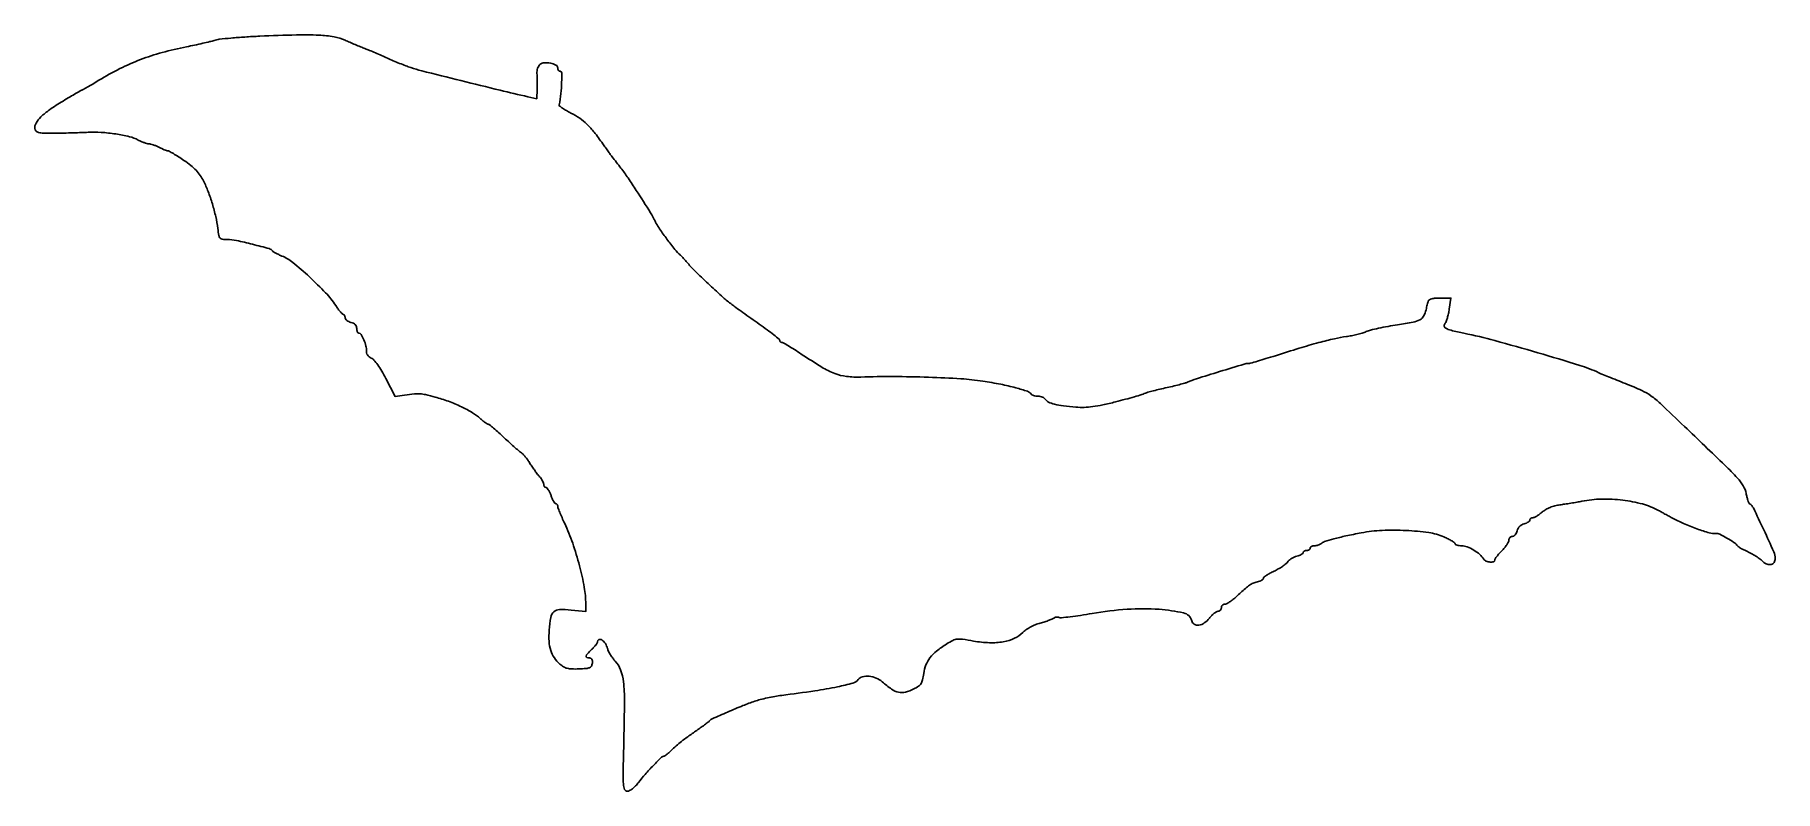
# Model space of a CAD drawing. Extents: x 0 to 745, y 0 to 324.
import ezdxf

# ---------------------------------------------------------------- set-up
doc = ezdxf.new("R2010")
doc.units = 0

msp = doc.modelspace()

# ---------------------------------------------------------------- linework, layer by layer
msp.add_lwpolyline([(96.5, 323.03061, 0.005395), (90.117218, 322.682928, 0.006641), (84.171875, 322.215329, 0.00558), (79.19609, 321.701358, 0.047383), (77, 321.236069, -0.015103), (75.11627, 320.708084, -0.004023), (72.084474, 319.982122, -0.004076), (68.622764, 319.212279, -0.004192), (65.181186, 318.506419, 0.018373), (54.723082, 316.050537, 0.024405), (45.438867, 313.013013, 0.024887), (36.639746, 309.138757, 0.020394), (27.647796, 304.164317, -0.002194), (24.995085, 302.568071, -0.003454), (22.701994, 301.223268, -0.000917), (20.69466, 300.069513, -0.130694), (20.433265, 300, 0.131433), (20.170002, 299.929581, 0.000725), (17.894731, 298.614175, 0.003066), (15.305131, 297.090736, 0.001934), (12.300244, 295.282299, 0.015327), (6.571392, 291.559265, 0.041919), (2.852119, 288.485056, 0.063724), (0.759032, 285.8377, 0.166972), (0.258727, 283.5, 0.157559), (0.756693, 282.421629, 0.152678), (1.797718, 281.821938, 0.051208), (3.916787, 281.572252, 0.005176), (9, 281.548825, 0.002879), (12.657091, 281.590894, 0.002265), (16.61875, 281.67724, 0.00229), (20.30023, 281.791038, 0.005649), (23, 281.917419, -0.031575), (28.559776, 281.889313, -0.021242), (34.872928, 281.187825, -0.020964), (40.701459, 280.036275, -0.062457), (44.5, 278.598971, 0.018165), (45.758622, 277.990738, 0.018108), (47.059375, 277.47478, 0.018281), (48.225949, 277.107703, 0.065112), (49, 277, -0.062547), (49.766795, 276.897297, -0.018561), (50.900765, 276.552483, -0.018309), (52.157625, 276.066547, -0.018799), (53.364307, 275.493839, 0.011737), (54.526707, 274.9219, 0.013932), (55.650718, 274.438815, 0.012781), (56.614395, 274.08432, 0.081916), (57.125616, 274, -0.12911), (57.70519, 273.847805, -0.005639), (59.530727, 272.790715, -0.009256), (61.677795, 271.460512, -0.006443), (64.053608, 269.883284, -0.019928), (66.957629, 267.726531, -0.032274), (69.221809, 265.64591, -0.036378), (70.998136, 263.495288, -0.037633), (72.421756, 261.133284, -0.025861), (74.427549, 256.586582, -0.01812), (76.22884, 251.284976, -0.018007), (77.656648, 245.813888, -0.023953), (78.533048, 240.75, 0.012681), (78.983134, 237.748278, 0.13364), (79.506579, 236.636124, 0.188276), (80.451036, 236.128724, 0.030209), (82.579656, 236, -0.051648), (86.477704, 235.596268, -0.009925), (93.410236, 234.000394, -0.00518), (100.565272, 232.124037, -0.175117), (101.982541, 231.125983, 0.10401), (102.371845, 230.761129, 0.013205), (103.375626, 230.187328, 0.015017), (104.620881, 229.565916, 0.011971), (105.998313, 228.969051, -0.074577), (110.607653, 226.244582, -0.015408), (117.755407, 220.056949, -0.016903), (124.676419, 213.235683, -0.043835), (129.02814, 207.756833, 0.012928), (130.02966, 206.322293, 0.018616), (130.994204, 205.111214, 0.014621), (131.84016, 204.182929, 0.200997), (132.25, 204.006833, -0.178588), (132.536283, 203.898238, -0.090876), (132.779687, 203.593227, -0.071349), (132.944544, 203.141349, -0.051888), (133, 202.608408, 0.15466), (133.183419, 202.029615, 0.069524), (133.734375, 201.44128, 0.059134), (134.543644, 200.932511, 0.049341), (135.5, 200.589356, -0.054667), (136.568699, 200.193026, -0.085775), (137.355308, 199.612863, -0.098003), (137.832827, 198.865892, -0.093626), (138, 197.980948, 0.040469), (138.061491, 197.222465, 0.059833), (138.246599, 196.581903, 0.078687), (138.518295, 196.1465, 0.21729), (138.839485, 196, -0.263733), (139.84666, 195.429036, -0.032707), (141.041115, 193.100467, -0.0372), (141.954378, 190.470297, -0.090647), (142.11579, 188.432241, 0.086032), (142.181714, 187.490306, 0.087268), (142.561093, 186.630654, 0.07992), (143.2459, 185.894394, 0.058381), (144.202316, 185.313969, -0.107616), (145.373753, 184.435876, -0.022447), (146.974332, 182.40838, -0.021405), (148.733098, 179.727305, -0.014775), (150.5, 176.55531), (154.5, 168.847164), (158.5, 169.431795, -0.008836), (162.667648, 169.965896, -0.043119), (165.043357, 170.021979, -0.042211), (167.415571, 169.670839, -0.008243), (171.606492, 168.610481, -0.022927), (177.2502, 166.801755, -0.022136), (182.772581, 164.465276, -0.023273), (187.553284, 161.908816, -0.052567), (190.836074, 159.451182, 0.013372), (191.904402, 158.512432, 0.017714), (192.92801, 157.720035, 0.015176), (193.809583, 157.125951, 0.141594), (194.245424, 157, -0.171996), (194.735601, 156.826242, -0.004392), (196.571197, 155.310937, -0.008861), (198.703488, 153.453521, -0.005872), (201.087485, 151.25, 0.004101), (203.512428, 148.992649, 0.00533), (205.77255, 146.966933, 0.004044), (207.694689, 145.308062, 0.047608), (208.504107, 144.743813, -0.077952), (209.164317, 144.22159, -0.016586), (210.125199, 143.110011, -0.01697), (211.163081, 141.732508, -0.015417), (212.140425, 140.243813, 0.009895), (213.150011, 138.668354, 0.008191), (214.285317, 137.030293, 0.008289), (215.376005, 135.562398, 0.021928), (216.21816, 134.561439, -0.030288), (216.900077, 133.722882, -0.030178), (217.476585, 132.807094, -0.031641), (217.879262, 131.947841, -0.094021), (218, 131.311439, 0.069602), (218.070112, 130.810213, 0.085595), (218.274736, 130.385235, 0.100054), (218.578617, 130.101092, 0.138985), (218.935272, 130, -0.223653), (219.373382, 129.793712, -0.032342), (219.967583, 128.971875, -0.031492), (220.583215, 127.84062, -0.022114), (221.13616, 126.5, 0.018895), (221.679133, 125.159144, 0.027614), (222.264741, 124.028125, 0.026408), (222.819597, 123.191819, 0.237366), (223.200888, 123, -0.129464), (223.505635, 122.919747, -0.100697), (223.765261, 122.694, -0.088834), (223.939854, 122.356305, -0.075132), (224, 121.958299, 0.090322), (224.123012, 121.282891, 0.005438), (224.874548, 119.352057, 0.008002), (225.836754, 117.063898, 0.005818), (226.977184, 114.5488, -0.025893), (230.407907, 106.09633, -0.019392), (233.329899, 96.48085, -0.019686), (235.365268, 87.243251, -0.044405), (236, 80.110211), (236, 76.840812), (229.701243, 77.515352, 0.032333), (224.769569, 77.722802, 0.182663), (222.370648, 76.75365, 0.163691), (221.065321, 74.369962, 0.02478), (220.367381, 68.901765, 0.033664), (220.31862, 64.071952, 0.062175), (221.025798, 60.21634, 0.072218), (222.554348, 57.050183, 0.064694), (224.969336, 54.314235, 0.049639), (226.513073, 53.213955, 0.068703), (228.088353, 52.57958, 0.052714), (230.074128, 52.299101, 0.017796), (233, 52.300866, 0.011017), (236.156714, 52.484868, 0.079691), (237.630163, 52.844356, 0.166301), (238.408114, 53.537666, 0.093319), (238.819551, 54.75, 0.046348), (238.867872, 55.746593, 0.116249), (238.671038, 56.442516, 0.157322), (238.23315, 56.851771, 0.110326), (237.569551, 57, -0.091955), (236.421633, 57.212913, -0.381483), (236.125645, 57.788287, -0.127421), (236.687182, 58.798722, -0.01567), (238.5, 60.58758, 0.020757), (239.457119, 61.551461, 0.025344), (240.265625, 62.531683, 0.025178), (240.84929, 63.405915, 0.1354), (241, 63.952251, -0.310733), (241.629185, 64.866915, -0.246242), (242.851482, 64.723028, -0.099645), (244.383516, 63.149718, -0.082525), (245.314779, 61, 0.053998), (245.741257, 59.838919, 0.023042), (246.544344, 58.389545, 0.022476), (247.551092, 56.908471, 0.027452), (248.626069, 55.623984, -0.10007), (250.933484, 51.879422, -0.060757), (252.13084, 46.79791, -0.02903), (252.559604, 38.559903, -0.004521), (252.313559, 22.25, 0.001291), (252.0025, 7.813652, 0.021081), (252.114776, 2.973695, 0.082308), (252.632399, 0.758942, 0.303035), (253.769641, 0, 0.125796), (254.742675, 0.248744, 0.03971), (256.007619, 1.077371, 0.036007), (257.352835, 2.284359, 0.029602), (258.608364, 3.75, -0.018066), (261.432535, 7.204941, -0.011574), (264.944442, 11.016123, -0.005081), (268.458912, 14.583971, -0.19823), (269.467035, 15, 0.150094), (269.826183, 15.110297, 0.013803), (270.591756, 15.660938, 0.016846), (271.482291, 16.388213, 0.012415), (272.419793, 17.25, -0.010661), (274.739995, 19.397884, -0.014045), (276.94999, 21.249688, -0.01118), (279.619638, 23.266522, -0.004036), (283.5, 26.016645, 0.003351), (285.451796, 27.395927, 0.004672), (287.178125, 28.657893, 0.002897), (288.611929, 29.739698, 0.059391), (289, 30.116608, -0.118282), (290.128875, 30.981899, -0.002409), (296.725197, 33.877886, -0.006359), (303.269434, 36.615161, -0.014037), (308.346959, 38.499561, -0.019367), (310.671736, 39.189682, -0.009147), (313.718223, 39.907966, -0.00905), (316.93863, 40.544542, -0.012624), (319.841389, 40.988622, 0.004904), (334.077851, 42.942173, 0.01479), (343.723103, 44.655043, 0.01596), (350.345758, 46.256424, 0.16881), (352.600959, 47.811354, -0.180536), (354.376286, 48.97672, -0.080287), (357.212475, 49.156839, -0.07179), (360.31498, 48.397137, -0.085125), (362.879308, 46.813207, 0.028003), (366.872571, 43.667903, 0.097533), (369.860384, 42.345351, 0.119172), (372.784731, 42.389081, 0.052486), (376.432884, 43.75, 0.035484), (378.379928, 44.898317, 0.101031), (379.465535, 46.027755, 0.085886), (380.117459, 47.600821, 0.021166), (380.617752, 50.362593, -0.058074), (381.566942, 54.035494, -0.073641), (383.293763, 57.080104, -0.060116), (386.122769, 59.922497, -0.025619), (390.509657, 63.030847, -0.024524), (393.138019, 64.522443, -0.090942), (394.958775, 65.057375, -0.062377), (397.17848, 65.012481, -0.007584), (402, 64.234473, 0.034855), (408.770718, 63.517719, 0.052247), (414.69607, 63.924915, 0.062396), (419.524047, 65.405923, 0.100051), (423.014775, 67.907017, -0.05389), (424.350382, 69.063105, -0.027814), (426.23628, 70.219845, -0.026788), (428.378673, 71.231088, -0.031073), (430.514775, 71.951606, 0.009278), (432.487535, 72.522623, 0.011657), (434.291698, 73.127761, 0.009891), (435.772508, 73.696525, 0.085153), (436.371855, 74.06928, -0.094431), (436.80471, 74.327563, -0.05848), (437.382654, 74.464626, -0.055857), (438.009402, 74.467402, -0.0649), (438.588564, 74.327641, 0.117686), (439.564136, 74.197999, 0.004328), (443.29346, 74.613041, 0.007676), (447.721184, 75.213732, 0.005293), (452.716709, 76.02391, -0.025709), (467.729917, 77.833607, -0.035126), (481.348204, 77.810904, -0.036715), (491.859996, 76.272849, -0.28116), (495.300928, 72.95725, 0.193454), (496.422175, 71.444885, 0.173937), (498.339883, 71.043722, 0.118179), (500.69353, 71.966048, 0.073505), (502.862562, 74.009074, -0.026272), (503.868902, 75.153948, -0.030988), (504.938681, 76.121416, -0.032427), (505.924777, 76.808317, -0.136743), (506.612562, 77, 0.107297), (507.14191, 77.114918, 0.099529), (507.59244, 77.440625, 0.095802), (507.894497, 77.92736, 0.091351), (508, 78.5, -0.094179), (508.108814, 79.072569, -0.09667), (508.419709, 79.559375, -0.099002), (508.883614, 79.885227, -0.104119), (509.428798, 80, 0.123272), (510.194561, 80.191708, 0.021521), (511.485931, 80.954688, 0.02222), (512.954676, 82.005719, 0.018319), (514.425408, 83.25, -0.00339), (518.266759, 86.701806, -0.028163), (520.103541, 88.153851, -0.055436), (521.575259, 88.96144, -0.036319), (523.414399, 89.567872, 0.030312), (524.404493, 89.88122, 0.042214), (525.24048, 90.286589, 0.048884), (525.828184, 90.718307, 0.213024), (526, 91.103285, -0.231378), (526.221038, 91.55537, -0.018487), (527.330823, 92.354915, -0.022017), (528.794675, 93.239017, -0.014974), (530.530461, 94.119322, 0.019584), (532.357557, 95.067208, 0.019691), (534.101474, 96.153543, 0.01995), (535.542477, 97.218345, 0.070996), (536.325179, 98.053871, -0.065493), (537.004167, 98.794787, -0.034775), (538.012737, 99.528089, -0.033915), (539.166258, 100.145348, -0.044437), (540.294718, 100.537834, 0.029132), (541.330708, 100.863022, 0.040924), (542.205323, 101.27927, 0.046973), (542.822434, 101.719718, 0.2176), (543, 102.108408, -0.16469), (543.115149, 102.448521, -0.095693), (543.440625, 102.738095, -0.076772), (543.926281, 102.933788, -0.057513), (544.5, 103, 0.064853), (545.073457, 103.074694, 0.082425), (545.559375, 103.29375, 0.098894), (545.884432, 103.618646, 0.148195), (546, 104, -0.17482), (546.137625, 104.381591, -0.093122), (546.52875, 104.70625, -0.073362), (547.111367, 104.925973, -0.053595), (547.8, 105, 0.040256), (548.558866, 105.061197, 0.033177), (549.350312, 105.24423, 0.034374), (550.057587, 105.512325, 0.072097), (550.55, 105.831422, -0.100811), (552.183052, 106.762092, -0.012965), (556.062034, 107.92436, -0.01295), (561.24839, 109.18966, -0.006481), (567.864012, 110.533688, -0.035761), (576.756253, 111.569633, -0.023406), (587.080963, 111.545692, -0.023194), (596.750675, 110.619393, -0.066054), (603.25, 108.794048, -0.014571), (605.07002, 107.948633, -0.021694), (606.604687, 107.095484, -0.017883), (607.77296, 106.31914, -0.241676), (608, 105.876856, 0.267749), (608.19475, 105.539247, 0.0569), (608.841635, 105.257576, 0.045302), (609.767399, 105.06369, 0.028985), (610.865141, 105, -0.095619), (613.170305, 104.555098, -0.040834), (615.991466, 103.147014, -0.040743), (618.60693, 101.256002, -0.076905), (620.29969, 99.285973, 0.158157), (621.320139, 98.425161, 0.077649), (622.99214, 98.030072, 0.094885), (624.464521, 98.195893, 0.328463), (625, 98.923077, -0.147809), (625.156488, 99.440869, -0.016466), (625.88125, 100.45625, -0.018893), (626.851072, 101.629811, -0.014248), (628, 102.846154, 0.024017), (629.148324, 104.110431, 0.027293), (630.11875, 105.428125, 0.028031), (630.809057, 106.622227, 0.117565), (631, 107.423077, -0.092806), (631.112703, 108.025044, -0.09626), (631.435028, 108.536779, -0.099267), (631.915894, 108.879267, -0.105641), (632.480948, 109, 0.143232), (633.09236, 109.178816, 0.072328), (633.704795, 109.708919, 0.062491), (634.225873, 110.490355, 0.0544), (634.567606, 111.413342, -0.070667), (634.981843, 112.42973, -0.064412), (635.673316, 113.326684, -0.064412), (636.57027, 114.018157, -0.070667), (637.586658, 114.432394, 0.035974), (638.510504, 114.736314, 0.048002), (639.291081, 115.14833, 0.056967), (639.832189, 115.599867, 0.192729), (640, 116.019052, -0.126552), (640.096253, 116.393252, -0.100658), (640.367188, 116.712205, -0.089712), (640.772456, 116.926831, -0.07693), (641.25, 117.001221, 0.112179), (641.909101, 117.151658, 0.02283), (642.970599, 117.722596, 0.023002), (644.168446, 118.516192, 0.019793), (645.352039, 119.45525, -0.048212), (646.833573, 120.499417, -0.032541), (648.694575, 121.404179, -0.031234), (650.758187, 122.099544, -0.033142), (652.852039, 122.515946, 0.005126), (654.978187, 122.816217, 0.002913), (657.544433, 123.220828, 0.002908), (660.124769, 123.65851, 0.004798), (662.299221, 124.061917, -0.042813), (670.712072, 124.96945, -0.035295), (679.729361, 124.530201, -0.036346), (688.216849, 122.881223, -0.059548), (695, 120.144316, 0.000199), (695.849508, 119.677946, 0.000039), (697.38125, 118.837984, 0.000041), (699.167176, 117.859006, 0.000038), (701, 116.854697, 0.023538), (705.816485, 114.503493, 0.015987), (711.494944, 112.267709, 0.013307), (716.808676, 110.527373, 0.091866), (719.52553, 110.236447, -0.128449), (721.27863, 109.919328, -0.021142), (724.362435, 108.326657, -0.023612), (727.345979, 106.430156, -0.077512), (729.020352, 104.812561, 0.083282), (729.369969, 104.482465, 0.015758), (730.116247, 104.015632, 0.016438), (731.032882, 103.521271, 0.014427), (732.020352, 103.064949, -0.019264), (734.17984, 102.041566, -0.018587), (736.280697, 100.843593, -0.019308), (738.192315, 99.552489, -0.027333), (739.779197, 98.25, 0.090146), (741.569466, 97.122267, 0.157734), (743.300644, 97.001868, 0.195249), (744.528734, 97.895598, 0.139914), (745, 99.546752, 0.104945), (744.387119, 102.434596, 0.004679), (740.131542, 111.772534, 0.003927), (735.654186, 121.165254, 0.134393), (734.04544, 123, -0.149238), (733.711065, 123.404515, -0.01788), (733.299232, 124.502936, -0.02003), (732.899299, 125.878707, -0.015213), (732.568116, 127.41425, 0.090585), (731.353817, 130.614285, 0.050242), (728.839374, 133.965095, 0.014924), (723.491234, 139.436541, 0.000826), (706.248093, 156, 0.002396), (695.898593, 165.814102, 0.031451), (691.82926, 169.180737, 0.051545), (687.983, 171.410101, 0.011365), (680.9475, 174.381105, -0.001114), (677.18349, 175.880441, -0.001382), (673.687703, 177.293202, -0.001128), (670.757901, 178.494374, -0.010391), (669.5, 179.044271, 0.032703), (661.332882, 182.188706, 0.004241), (643.434526, 187.601109, 0.005294), (625.013603, 192.790293, 0.014279), (611.793815, 195.961594, -0.006728), (606.278552, 197.196889, -0.06368), (604.017285, 198.05058, -0.254775), (603.384668, 199.008437, -0.195819), (603.763913, 200.225834, 0.08398), (604.213844, 201.009526, 0.017492), (604.712428, 202.521026, 0.017902), (605.17222, 204.338078, 0.016065), (605.519957, 206.25), (606.227088, 211), (601.582159, 211, 0.02107), (599.636753, 210.917984, 0.039848), (598.089104, 210.661996, 0.051028), (597.000006, 210.269939, 0.209079), (596.552138, 209.75, 0.009154), (596.365632, 209.102724, 0.002918), (596.111353, 208.132812, 0.002911), (595.840628, 207.048812, 0.003243), (595.592362, 206, -0.069964), (594.551344, 203.280988, -0.145908), (592.946962, 201.707508, -0.074858), (590.017056, 200.682732, -0.009486), (583.398167, 199.559804, 0.008021), (579.308367, 198.878273, 0.008423), (575.308944, 198.075833, 0.008142), (571.883549, 197.269688, 0.03685), (569.936968, 196.622261, -0.025759), (568.266446, 196.025223, -0.0119), (566.040859, 195.4142, -0.011752), (563.665726, 194.881476, -0.015993), (561.5, 194.520505, 0.022936), (556.446593, 193.605966, 0.009545), (549.717892, 191.930847, 0.007849), (541.362395, 189.539222, 0.00421), (531.122786, 186.339196, -0.003096), (527.060852, 185.059842, -0.004446), (523.445773, 183.980889, -0.002434), (520.381756, 183.112135, -0.067958), (519.560532, 183, 0.073545), (517.825952, 182.743472, 0.00095), (507.260305, 179.526547, 0.002181), (497.348398, 176.440712, 0.024744), (493.5, 175.011217, -0.032046), (492.299116, 174.58498, -0.00507), (489.884375, 173.92485, -0.005607), (487.018083, 173.206687, -0.004876), (484, 172.517403, 0.005325), (481.018319, 171.833617, 0.006626), (478.2625, 171.131901, 0.005481), (475.968304, 170.4882, 0.049187), (475, 170.098297, -0.047406), (473.957588, 169.674241, -0.002987), (470.775871, 168.739856, -0.004377), (466.962379, 167.680687, -0.003237), (462.72637, 166.573362, -0.009078), (457.206, 165.274647, -0.020043), (452.941402, 164.530211, -0.024976), (449.289674, 164.227167, -0.027136), (445.72637, 164.303451, -0.012343), (440.40321, 164.839419, -0.031546), (436.597328, 165.563884, -0.043702), (434.001153, 166.477939, -0.154071), (432.70031, 167.645868, 0.106632), (432.220793, 168.164836, 0.052823), (431.433086, 168.602224, 0.048998), (430.483349, 168.899567, 0.051419), (429.509327, 169, -0.033911), (428.554089, 169.06486, -0.038938), (427.660728, 169.258478, -0.0426), (426.945767, 169.541075, -0.139815), (426.57421, 169.879926, 0.176289), (425.041837, 171.089546, 0.014053), (420.015091, 172.595802, 0.017026), (413.575493, 174.096669, 0.010541), (405.923422, 175.44054, 0.022462), (396.575005, 176.452697, 0.007333), (382.715725, 177.122194, 0.007414), (367.604136, 177.405962, 0.009547), (353.715924, 177.195602, -0.037993), (347.60899, 177.450471, -0.062926), (342.609948, 178.691563, -0.044442), (336.989224, 181.46136, -0.010706), (328.229684, 187.052426, 0.005332), (325.328803, 188.948194, 0.007837), (322.736245, 190.54665, 0.004195), (320.523709, 191.838379, 0.13075), (319.916223, 192, -0.090816), (319.566438, 192.064061, -0.095627), (319.269141, 192.247541, -0.09962), (319.07021, 192.521188, -0.107918), (319, 192.842694, 0.223639), (318.761977, 193.348237, 0.004185), (316.429688, 195.243355, 0.009376), (313.603725, 197.415081, 0.006028), (310.25, 199.8318, -0.000991), (306.680067, 202.350067, -0.00105), (303.189062, 204.834062, -0.001), (300.191221, 206.985721, -0.004819), (298.5, 208.229646, -0.021402), (294.80052, 211.261902, -0.005373), (289.041089, 216.522344, -0.005409), (283.389969, 221.911899, -0.020781), (280.055983, 225.442868, 0.004303), (278.959384, 226.683723, 0.003628), (277.777872, 227.978676, 0.00366), (276.682587, 229.144535, 0.010146), (275.889966, 229.942868, -0.033189), (273.662459, 232.403334, -0.008237), (270.358691, 236.723006, -0.007314), (267.209382, 241.117463, -0.048637), (265.895053, 243.467213, 0.012445), (265.463991, 244.388374, 0.007037), (264.898406, 245.483715, 0.007021), (264.296652, 246.572862, 0.011449), (263.752388, 247.477347, 0.0016), (257.639618, 257.060607, 0.007939), (254.100488, 262.38236, 0.011732), (251.06199, 266.583096, 0.006771), (247.220562, 271.5, -0.012127), (246.743094, 272.124822, -0.001466), (245.729947, 273.528125, -0.001742), (244.536491, 275.203717, -0.001433), (243.274186, 277, 0.014183), (239.581542, 281.979792, 0.034307), (236.510753, 285.376777, 0.041767), (233.403637, 287.908543, 0.033101), (229.673781, 290.114283, -0.013898), (227.702234, 291.180284, -0.021369), (226.065215, 292.2208, -0.017053), (224.831368, 293.145282, -0.273122), (224.654609, 293.614283, 0.016718), (225.341968, 298.513683, 0.018466), (225.672044, 303.28811, 0.010781), (225.715447, 307.407618, 0.410988), (225.116497, 308, -0.126404), (224.690699, 308.109393, -0.10077), (224.327971, 308.417285, -0.089857), (224.084147, 308.87785, -0.077067), (224, 309.420545, 0.277927), (223.241507, 310.679696, 0.072608), (220.922676, 311.503849, 0.067278), (218.254558, 311.669956, 0.156393), (216.416227, 310.930474, 0.089034), (215.854874, 310.264651, 0.048637), (215.412416, 309.288777, 0.0464), (215.145099, 308.175934, 0.054446), (215.107986, 307.092023, -0.012207), (215.172171, 305.81312, -0.004837), (215.200429, 304.05378, -0.004783), (215.194385, 302.152776, -0.00598), (215.1508, 300.388931), (215, 296.277861), (211.25, 297.12346, -0.004053), (199.322941, 299.914707, -0.001511), (182.612561, 304.022016, -0.000789), (165.796598, 308.237398, -0.018663), (161.102041, 309.610323, -0.010488), (159.02024, 310.35333, -0.004881), (156.350382, 311.399791, -0.004833), (153.568148, 312.553137, -0.006727), (151.102041, 313.642907, 0.003897), (148.66459, 314.736547, 0.002941), (145.970599, 315.901299, 0.002973), (143.426186, 316.965836, 0.006876), (141.5, 317.727492, -0.006248), (139.648301, 318.457003, -0.003288), (137.365268, 319.407132, -0.00327), (135.039462, 320.411052, -0.005031), (133.041339, 321.313172, 0.06701), (128.312219, 322.777756, 0.029894), (121.817261, 323.473647, 0.018162), (112.226077, 323.575758, 0.004489)], format="xyb", close=True)

doc.saveas('drawing.dxf')
